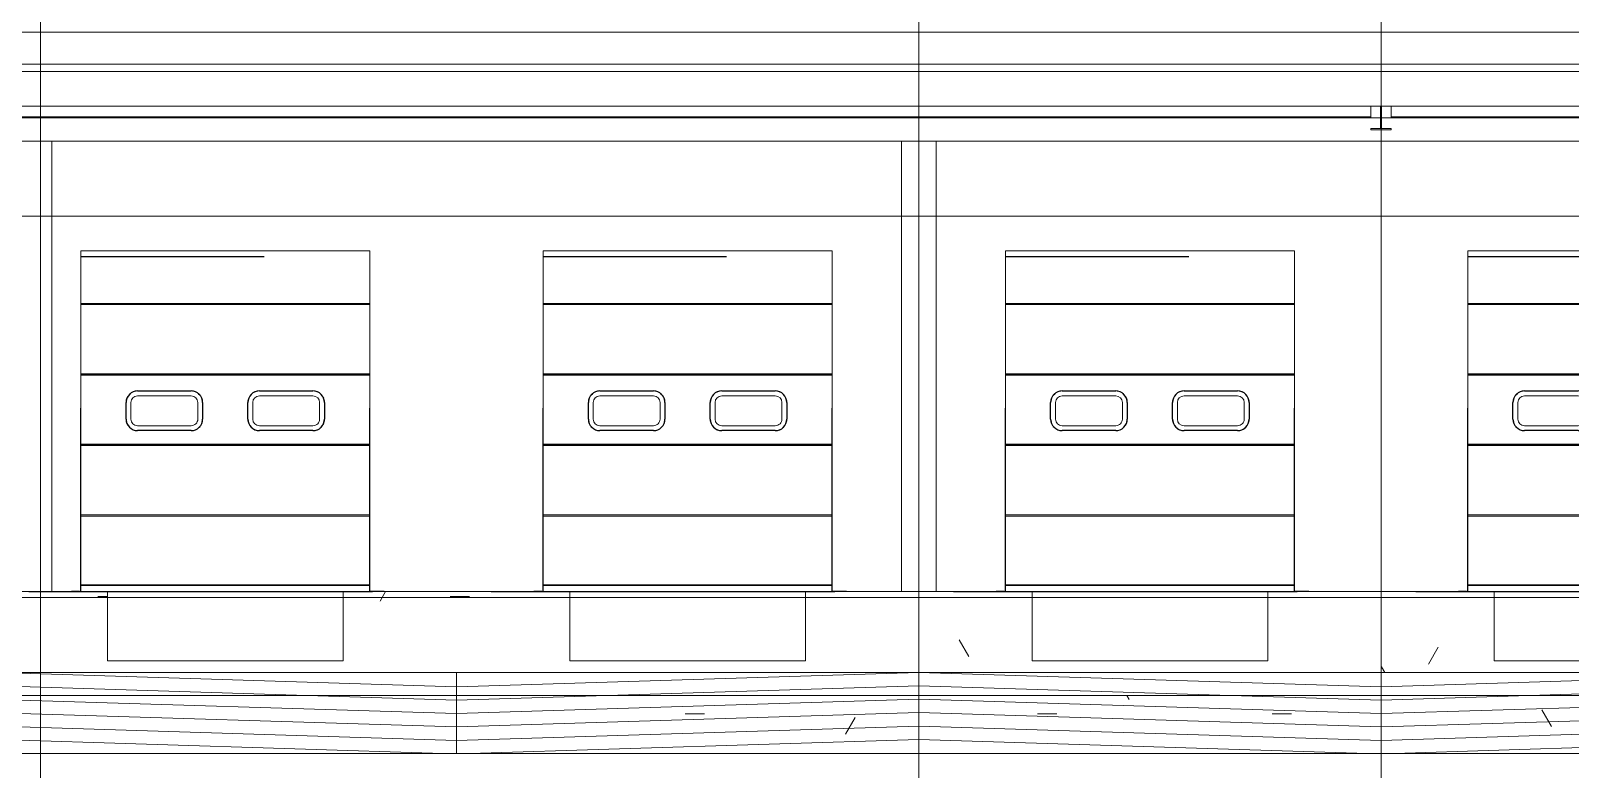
# Model space of a CAD drawing. Extents: x 692141 to 693595, y 1492301 to 1494225.
# Drawn here: x 692452.58 to 692465.89, y 1492374.68 to 1492381.07 of the extents above; entities that cross this region are included whole.
import ezdxf

# ---------------------------------------------------------------- set-up
doc = ezdxf.new("R2010")
doc.units = 0
doc.header["$MEASUREMENT"] = 0
for name, pattern in [('Centre', [7937.5, 1587.5, -1190.625, 3968.75, -1190.625]), ('Grid Line', [5556.25, 3175, -793.75, 793.75, -793.75]), ('Čárka', [3175, 1587.5, -1587.5])]:
    doc.linetypes.add(name, pattern=pattern)
for name, color, linetype, lineweight in [('A-COLS', 52, 'Continuous', 5), ('A-DETL-GENF', 92, 'Continuous', 5), ('A-FLOR', 192, 'Continuous', 5), ('A-FLOR-LEVL', 8, 'Grid Line', 5), ('A-GENM', 13, 'Continuous', 5), ('A-WALL-PATT', 111, 'Continuous', 5), ('S-BEAM', 12, 'Continuous', 5), ('S-GRID', 1, 'Continuous', 5)]:
    doc.layers.add(name, color=color, linetype=linetype, lineweight=lineweight)
doc.layers.add('A-DOOR', color=2, linetype='Continuous')
pattern_1 = [(0, (212730.054, 1200), (4064, 1016), [167.64, -2880.36, 167.64, -2880.36, -16256]), (0, (212730.054, 1200), (4064, 1016), [-6096, 167.64, -5928.36, 167.64, -2880.36, -7112]), (0, (212730.054, 1200), (4064, 1016), [-15240, 167.64, -1864.36, 167.64, -4912.36]), (120, (214254.054, 1708), (-2911.881810244989, 3011.527240979959), [167.64, -2880.36, 167.64, -2880.36, -16256]), (120, (214254.054, 1708), (-2911.881810244989, 3011.527240979959), [-6095.999999999999, 167.64, -5928.359999999999, 167.64, -2880.36, -7111.999999999999]), (120, (214254.054, 1708), (-2911.881810244989, 3011.527240979959), [-15240, 167.64, -1864.36, 167.64, -4912.359999999999]), (240, (214762.054, 3740), (-1152.118189755009, -4027.527240979959), [167.64, -2880.36, 167.64, -2880.36, -16256]), (240, (214762.054, 3740), (-1152.118189755009, -4027.527240979959), [-6096, 167.64, -5928.36, 167.64, -2880.36, -7112]), (240, (214762.054, 3740), (-1152.118189755009, -4027.527240979959), [-15240, 167.64, -1864.36, 167.64, -4912.36])]

# ---------------------------------------------------------------- blocks, each defined once
blk = doc.blocks.new('HAVI-DC_R19_AR_120_STRUCTURE_rvt-2-500_ELEVATION 4')
at = {"layer": 'S-BEAM'}
h = blk.add_hatch(dxfattribs=at)
h.set_pattern_fill('FP_109', color=256, style=0, pattern_type=2)
h.set_pattern_definition(pattern_1)
h.paths.add_polyline_path([(201895.6599729365, 0), (202499.6363114692, 0), (202499.6363114692, 500.0000000013763), (194499.6363114627, 500.0000000013763), (194499.6363114627, 0), (201503.6363114734, 0)], flags=0)
h.paths.add_polyline_path([(195381.636311464, 700.0000000014002), (202499.6363114692, 700.0000000014002), (202499.6363114692, 1400.00000000138), (201519.7546187885, 1400.00000000138), (201519.7546187885, 799.9999999999914), (199479.7546187885, 799.9999999999914), (199479.7546187885, 1400.00000000138), (197519.6363114627, 1400.00000000138), (197519.6363114627, 799.9999999999914), (195479.6363114627, 799.9999999999914), (195479.6363114627, 1400.00000000138), (194499.6363114627, 1400.00000000138), (194499.6363114627, 700.0000000014002), (194818.1024488682, 700.0000000014002)], flags=0)
h = blk.add_hatch(dxfattribs=at)
h.set_pattern_fill('FP_109', color=256, style=0, pattern_type=2)
h.set_pattern_definition(pattern_1)
h.paths.add_polyline_path([(203103.6363114639, 0), (210499.6363114738, 0), (210499.6363114738, 500.0000000013763), (202499.6363114673, 500.0000000013763), (202499.6363114673, 0), (202695.6363114662, 0)], flags=0)
h.paths.add_polyline_path([(207781.7427880574, 700.0000000014002), (210499.6363114738, 700.0000000014002), (210499.6363114738, 1400.00000000138), (209519.7546187931, 1400.00000000138), (209519.754618793, 799.9999999999914), (207479.7546187931, 799.9999999999914), (207479.7546187931, 1400.00000000138), (205519.6363114672, 1400.00000000138), (205519.6363114672, 799.9999999999914), (203479.6363114673, 799.9999999999914), (203479.6363114673, 1400.00000000138), (202499.6363114673, 1400.00000000138), (202499.6363114673, 700.0000000014002), (207377.5494744081, 700.0000000014002)], flags=0)
at = {"layer": 'S-BEAM', "color": 7}
for p, q in [((194499.6363114627, 1400.000000001379), (195479.6363114627, 1400.000000001379)), ((195479.6363114627, 800.0000000000101), (195479.6363114627, 1400.000000001379)), ((197519.6363114627, 1400.000000001379), (199479.7546187885, 1400.000000001379)), ((197519.6363114627, 1400.000000001379), (197519.6363114627, 800.0000000000101)), ((199479.7546187885, 800.0000000000011), (199479.7546187885, 1400.000000001379)), ((201519.7546187885, 1400.000000001379), (202499.6363114692, 1400.000000001379)), ((201519.7546187885, 1400.000000001379), (201519.7546187885, 800.0000000000011)), ((202499.6363114672, 1400.000000001379), (203479.6363114673, 1400.000000001379)), ((203479.6363114673, 800.0000000000101), (203479.6363114673, 1400.000000001379)), ((205519.6363114672, 1400.000000001379), (207479.754618793, 1400.000000001379)), ((205519.6363114672, 1400.000000001379), (205519.6363114672, 800.0000000000101)), ((207479.754618793, 800.0000000000011), (207479.754618793, 1400.000000001379)), ((197519.6363114627, 800.0000000000101), (195479.6363114627, 800.0000000000101)), ((201519.7546187885, 800.0000000000011), (199479.7546187885, 800.0000000000011)), ((205519.6363114672, 800.0000000000101), (203479.6363114673, 800.0000000000101)), ((209519.754618793, 800.0000000000011), (207479.754618793, 800.0000000000011))]:
    blk.add_line(p, q, dxfattribs=at)
blk = doc.blocks.new('M_Rectangular Column - 300 x 300mm-V141-500_ELEVATION 4')
at = {"layer": 'A-COLS'}
for p, q in [((258349.6363114674, 5300.00006735213), (258349.6363114674, 1400.000000001371)), ((258649.6363114674, 1400.000000001371), (258649.6363114674, 5300.00006735213)), ((258649.6363114674, 1400.000000001371), (258349.6363114674, 1400.000000001371))]:
    blk.add_line(p, q, dxfattribs=at)
blk = doc.blocks.new('M_Rectangular Column - 300 x 300mm-1166748-500_ELEVATION 4')
at = {"layer": 'A-COLS'}
for p, q in [((194699.6363114674, 5300.000067352132), (194699.6363114674, 1400.000000001371)), ((194999.6363114674, 1400.000000001371), (194999.6363114674, 5300.000067352132)), ((194999.6363114674, 1400.000000001371), (194699.6363114674, 1400.000000001371))]:
    blk.add_line(p, q, dxfattribs=at)
blk = doc.blocks.new('Column Center Mark - Column Center Mark-439589-500_ELEVATION 4')
at = {"layer": 'A-DETL-GENF', "lineweight": 9}
for p, q in [((43649.75461878071, 74.99999999996534), (43649.75461878071, -75.00000000003465)), ((43574.75461878071, -3.465174813754857e-11), (43724.75461878071, -3.465174813754857e-11))]:
    blk.add_line(p, q, dxfattribs=at)
blk = doc.blocks.new('Doors_Industrial_Loading-Systems_Sectional-Overhead-Door_High-Lift_40mm - 2500 x 3000 mm 2-264868-500_ELEVATION 4')
at = {"layer": 'A-DOOR', "color": 1, "linetype": 'Čárka'}
for p, q in [((175349.6363114674, 4299.99999999699), (177849.6363114674, 4299.99999999699)), ((175349.6363114674, 1399.999999996979), (175349.6363114674, 4299.99999999699)), ((177849.6363114674, 1399.999999996979), (177849.6363114674, 4299.99999999699)), ((174899.6363114674, 1399.999999996979), (175349.6363114674, 1399.999999996979)), ((177974.6363114674, 1399.999999996979), (177849.6363114674, 1399.999999996979))]:
    blk.add_line(p, q, dxfattribs=at)
at = {"layer": 'A-DOOR', "color": 7}
for p, q in [((177849.6363114674, 3273.999999996978), (175349.6363114675, 3273.999999996978)), ((175840.9696448006, 3136.49999999713), (176303.9696448006, 3136.49999999713)), ((175840.9696448006, 3136.49999999713), (176303.9696448006, 3136.49999999713)), ((176895.302978134, 3136.499999997063), (177358.302978134, 3136.499999997063)), ((176895.302978134, 3136.499999997063), (177358.302978134, 3136.499999997063)), ((175740.9696448006, 2893.499999997032), (175740.9696448006, 3036.49999999713)), ((175740.9696448006, 2893.499999997032), (175740.9696448006, 3036.49999999713)), ((176403.9696448006, 3036.49999999713), (176403.9696448006, 2893.499999997034)), ((176403.9696448006, 3036.49999999713), (176403.9696448006, 2893.499999997034)), ((176795.3029781339, 2893.499999996908), (176795.3029781339, 3036.499999997063)), ((176795.3029781339, 2893.499999996908), (176795.3029781339, 3036.499999997063)), ((177458.3029781339, 3036.499999997064), (177458.3029781339, 2893.499999996909)), ((177458.3029781339, 3036.499999997064), (177458.3029781339, 2893.499999996909)), ((175349.6363114675, 2675.02522143521), (177849.6363114674, 2675.02522143521)), ((175349.6363114675, 2675.02522143521), (177849.6363114674, 2675.02522143521)), ((176303.9696448006, 2793.499999997033), (175840.9696448006, 2793.499999997033)), ((176303.9696448006, 2793.499999997034), (175840.9696448006, 2793.499999997034)), ((177358.302978134, 2793.499999996908), (176895.302978134, 2793.499999996908)), ((177358.302978134, 2793.499999996909), (176895.302978134, 2793.499999996909)), ((175338.6363114674, 1399.999999996978), (175268.6363114674, 1399.999999996978)), ((175296.6363114674, 1399.999999996953), (175270.6363114674, 1399.999999996953)), ((175324.6363114674, 1399.99999999697), (177874.6363114674, 1399.99999999697)), ((177849.6363114674, 1455.025221435202), (175349.6363114674, 1455.025221435202)), ((175349.6363114674, 1455.025221435202), (177849.6363114674, 1455.025221435202)), ((177930.6363114674, 1399.999999996978), (177860.6363114674, 1399.999999996978)), ((177932.6363114674, 1399.999999996953), (177906.6363114674, 1399.999999996953))]:
    blk.add_line(p, q, dxfattribs=at)
for centre, radius, start, end in [((175840.9696448006, 3036.49999999713), 100.0000000000291, 90, 180), ((175840.9696448006, 3036.49999999713), 100.0000000000332, 149.9999999999959, 158.0128132547341), ((175840.9696448006, 3036.49999999713), 100.0000000000158, 129.5802092618806, 140.4197907380237), ((175840.9696448006, 3036.49999999713), 99.99999999997708, 111.9871867448824, 120.00000000002), ((175840.9696448006, 3036.49999999713), 99.99999999995468, 90, 105.0000000000094), ((176303.9696448006, 3036.49999999713), 100, 75.0000000000132, 90), ((176303.9696448006, 3036.49999999713), 100.0000000000002, 359.9999999999995, 90.00000000000014), ((176303.9696448006, 3036.49999999713), 100.0000000000146, 60.00000000000352, 68.01281325517674), ((176303.9696448006, 3036.49999999713), 99.9999999999943, 39.58020926182564, 50.41979073815119), ((176303.9696448006, 3036.49999999713), 100.0000000000129, 21.98718674537078, 29.99999999999895), ((176895.302978134, 3036.499999997063), 100.0000000000291, 90, 180), ((176895.302978134, 3036.499999997063), 99.99999999999062, 149.9999999999982, 158.0128132546377), ((176895.302978134, 3036.499999997063), 99.99999999998174, 129.5802092620854, 140.4197907379426), ((176895.302978134, 3036.499999997063), 100.0000000000129, 111.9871867455781, 119.9999999999967), ((176895.302978134, 3036.499999997063), 100.0000000000109, 90, 105.0000000000013), ((177358.302978134, 3036.499999997063), 100, 74.9999999999931, 90.00000000000014), ((177358.302978134, 3036.499999997063), 100, 2.544443745170813e-13, 90.00000000000026), ((177358.302978134, 3036.499999997063), 100.0000000000129, 60.00000000000342, 68.01281325451204), ((177358.302978134, 3036.499999997063), 99.99999999997486, 39.58020926199752, 50.4197907380318), ((177358.302978134, 3036.499999997063), 99.99999999998772, 21.98718674575145, 30.0000000000012), ((175840.9696448006, 3036.49999999713), 99.99999999999999, 165.0000000000017, 179.9999999999997), ((176303.9696448006, 3036.49999999713), 100.0000000000034, 0, 14.99999999999891), ((176895.302978134, 3036.499999997063), 99.99999999999999, 164.9999999999972, 179.9999999999997), ((177358.302978134, 3036.499999997063), 99.99999999998279, 2.605510395055221e-13, 15.00000000000075), ((175840.9696448006, 2893.499999997033), 100.0000000000466, 180.0000000000004, 195.0000000000012), ((175840.9696448006, 2893.499999997033), 100.0000000000291, 180.0000000000001, 270.0000000000001), ((175840.9696448006, 2893.499999997033), 100.0000000000275, 201.9871867464127, 210.0000000000026), ((175840.9696448006, 2893.499999997033), 100.0000000000386, 219.58020926243, 230.4197907375418), ((175840.9696448006, 2893.499999997033), 100.0000000000118, 239.9999999999881, 248.012813253757), ((176303.9696448006, 2893.499999997033), 100.0000000000005, 269.9999999999999, 2.544443745170813e-13), ((176303.9696448006, 2893.499999997033), 100.0000000000023, 291.9871867462618, 300.0000000000137), ((176303.9696448006, 2893.499999997033), 100.0000000000123, 309.5802092624525, 320.4197907375091), ((176303.9696448006, 2893.499999997033), 99.99999999999936, 330.0000000000045, 338.0128132540339), ((176303.9696448006, 2893.499999997033), 100, 345.0000000000013, 0), ((176895.302978134, 2893.499999996908), 100.0000000000109, 180.0000000000001, 194.9999999999999), ((176895.302978134, 2893.499999996908), 100.0000000000291, 180.0000000000001, 270.0000000000001), ((176895.302978134, 2893.499999996908), 99.99999999998772, 201.9871867455966, 210.0000000000008), ((176895.302978134, 2893.499999996908), 100.0000000000188, 219.5802092619812, 230.4197907379249), ((176895.302978134, 2893.499999996908), 100.0000000000129, 240.0000000000031, 248.01281325451), ((177358.302978134, 2893.499999996908), 100, 270, 3.943887805014761e-13), ((177358.302978134, 2893.499999996908), 100.0000000000129, 291.987186745415, 299.9999999999965), ((177358.302978134, 2893.499999996908), 100.0000000000051, 309.5802092621118, 320.4197907380911), ((177358.302978134, 2893.499999996908), 99.99999999999784, 329.9999999999965, 338.0128132543207), ((177358.302978134, 2893.499999996908), 99.9999999999709, 345.0000000000013, 0), ((175840.9696448006, 2893.499999997033), 100.0000000000291, 255.0000000000012, 269.9999999999999), ((176303.9696448006, 2893.499999997033), 99.99999999997526, 269.9999999999996, 284.99999999999), ((176895.302978134, 2893.499999996908), 100.0000000000291, 255.0000000000011, 269.9999999999999), ((177358.302978134, 2893.499999996908), 100.0000000000109, 269.9999999999996, 285.000000000001)]:
    blk.add_arc(centre, radius, start, end, dxfattribs=at)
at = {"layer": 'A-GENM', "color": 7}
for p, q in [((175349.6363114674, 3895.02522143521), (177849.6363114674, 3895.02522143521)), ((175349.6363114674, 3895.02522143521), (177849.6363114674, 3895.02522143521)), ((177849.6363114674, 3883.99999999698), (175349.6363114674, 3883.99999999698)), ((175349.6363114674, 3285.02522143521), (177849.6363114674, 3285.02522143521)), ((175349.6363114674, 3285.02522143521), (177849.6363114674, 3285.02522143521)), ((175840.9696448006, 3136.499999996981), (176303.9696448006, 3136.499999996981)), ((176303.9696448006, 3094.499999996981), (175840.9696448006, 3094.499999996981)), ((176303.9696448006, 3094.499999996981), (175840.9696448006, 3094.499999996981)), ((176895.302978134, 3136.499999996981), (177358.302978134, 3136.499999996981)), ((177358.302978134, 3094.499999996981), (176895.302978134, 3094.499999996981)), ((177358.302978134, 3094.499999996981), (176895.302978134, 3094.499999996981)), ((175740.9696448006, 2893.499999996981), (175740.9696448006, 3036.499999996981)), ((175782.9696448006, 3036.499999996981), (175782.9696448006, 2893.499999996981)), ((175782.9696448006, 3036.499999996981), (175782.9696448006, 2893.499999996981)), ((176361.9696448006, 2893.499999996981), (176361.9696448006, 3036.499999996981)), ((176361.9696448006, 2893.499999996981), (176361.9696448006, 3036.499999996982)), ((176403.9696448006, 3036.499999996982), (176403.9696448006, 2893.499999996981)), ((176795.3029781339, 2893.499999996981), (176795.3029781339, 3036.499999996981)), ((176837.302978134, 3036.499999996981), (176837.302978134, 2893.499999996981)), ((176837.302978134, 3036.499999996981), (176837.302978134, 2893.499999996981)), ((177416.302978134, 2893.499999996981), (177416.302978134, 3036.499999996981)), ((177416.302978134, 2893.499999996981), (177416.302978134, 3036.499999996982)), ((177458.3029781339, 3036.499999996982), (177458.3029781339, 2893.499999996981)), ((175840.9696448006, 2835.499999996982), (176303.9696448006, 2835.499999996982)), ((175840.9696448006, 2835.499999996982), (176303.9696448006, 2835.499999996982)), ((176895.302978134, 2835.499999996982), (177358.302978134, 2835.499999996982)), ((176895.302978134, 2835.499999996982), (177358.302978134, 2835.499999996982)), ((177849.6363114674, 2663.99999999698), (175349.6363114674, 2663.99999999698)), ((176303.9696448006, 2793.499999996981), (175840.9696448006, 2793.499999996981)), ((177358.302978134, 2793.499999996981), (176895.302978134, 2793.499999996981)), ((175349.6363114674, 2065.025221435211), (177849.6363114674, 2065.025221435211)), ((175349.6363114674, 2065.025221435211), (177849.6363114674, 2065.025221435211)), ((177849.6363114674, 2053.999999996979), (175349.6363114674, 2053.999999996979)), ((175349.6363114674, 1455.025221435211), (177849.6363114674, 1455.025221435211)), ((175349.6363114674, 1455.025221435211), (177849.6363114674, 1455.025221435211))]:
    blk.add_line(p, q, dxfattribs=at)
for centre, radius, start, end in [((175840.9696448006, 3036.499999996981), 100.0000000000291, 90.00000000000026, 180.0000000000002), ((175840.9696448006, 3036.499999996981), 58.0000000000291, 90, 180), ((175840.9696448006, 3036.499999996981), 58.0000000000291, 90, 180), ((176303.9696448006, 3036.499999996981), 100.0000000000005, 5.152498583970897e-13, 90.00000000000026), ((176303.9696448006, 3036.499999996981), 58.0000000000291, 0, 90), ((176303.9696448006, 3036.499999996981), 58.0000000000291, 8.984518603637631e-13, 90), ((176895.302978134, 3036.499999996981), 100.0000000000291, 90.00000000000026, 180.0000000000002), ((176895.302978134, 3036.499999996981), 58, 90, 180), ((176895.302978134, 3036.499999996981), 58, 90, 180), ((177358.302978134, 3036.499999996981), 100, 5.216109677600168e-13, 90.00000000000026), ((177358.302978134, 3036.499999996981), 58, 0, 90), ((177358.302978134, 3036.499999996981), 58, 8.984518603637631e-13, 90), ((175840.9696448006, 2893.499999996981), 100.0000000000291, 180.0000000000002, 269.9999999999999), ((175840.9696448006, 2893.499999996981), 58.0000000000291, 180.0000000000002, 269.9999999999998), ((175840.9696448006, 2893.499999996981), 58.0000000000291, 180, 269.9999999999996), ((176303.9696448006, 2893.499999996981), 58.0000000000291, 269.9999999999996, 0), ((176303.9696448006, 2893.499999996981), 58.0000000000291, 269.9999999999996, 0), ((176303.9696448006, 2893.499999996981), 100, 269.9999999999996, 0), ((176895.302978134, 2893.499999996981), 100.0000000000291, 180.0000000000002, 269.9999999999999), ((176895.302978134, 2893.499999996981), 58.00000000000009, 180.0000000000002, 269.9999999999999), ((176895.302978134, 2893.499999996981), 58, 180, 269.9999999999996), ((177358.302978134, 2893.499999996981), 58, 269.9999999999996, 0), ((177358.302978134, 2893.499999996981), 58, 269.9999999999996, 0), ((177358.302978134, 2893.499999996981), 99.9999999999709, 269.9999999999996, 0)]:
    blk.add_arc(centre, radius, start, end, dxfattribs=at)
blk = doc.blocks.new('Doors_Industrial_Loading-Systems_Sectional-Overhead-Door_High-Lift_40mm - 2500 x 3000 mm 2-V93-500_ELEVATION 4')
at = {"layer": 'A-DOOR', "color": 1, "linetype": 'Čárka'}
for p, q in [((203249.6363114671, 4299.99999999699), (205749.6363114671, 4299.99999999699)), ((203249.6363114671, 1399.999999996979), (203249.6363114671, 4299.99999999699)), ((205749.6363114671, 1399.999999996979), (205749.6363114671, 4299.99999999699)), ((202799.6363114671, 1399.999999996979), (203249.6363114671, 1399.999999996979)), ((205874.6363114671, 1399.999999996979), (205749.6363114671, 1399.999999996979))]:
    blk.add_line(p, q, dxfattribs=at)
at = {"layer": 'A-DOOR', "color": 7}
for p, q in [((205749.6363114671, 3273.999999996978), (203249.6363114671, 3273.999999996978)), ((203740.9696448003, 3136.49999999713), (204203.9696448003, 3136.49999999713)), ((203740.9696448003, 3136.49999999713), (204203.9696448003, 3136.49999999713)), ((204795.3029781336, 3136.499999997063), (205258.3029781337, 3136.499999997063)), ((204795.3029781336, 3136.499999997063), (205258.3029781337, 3136.499999997063)), ((203640.9696448003, 2893.499999997032), (203640.9696448003, 3036.49999999713)), ((203640.9696448003, 2893.499999997032), (203640.9696448003, 3036.49999999713)), ((204303.9696448003, 3036.49999999713), (204303.9696448003, 2893.499999997034)), ((204303.9696448003, 3036.49999999713), (204303.9696448003, 2893.499999997034)), ((204695.3029781336, 2893.499999996908), (204695.3029781336, 3036.499999997063)), ((204695.3029781336, 2893.499999996908), (204695.3029781336, 3036.499999997063)), ((205358.3029781336, 3036.499999997064), (205358.3029781336, 2893.499999996909)), ((205358.3029781336, 3036.499999997064), (205358.3029781336, 2893.499999996909)), ((203249.6363114671, 2675.02522143521), (205749.6363114671, 2675.02522143521)), ((203249.6363114671, 2675.02522143521), (205749.6363114671, 2675.02522143521)), ((204203.9696448003, 2793.499999997033), (203740.9696448003, 2793.499999997033)), ((204203.9696448003, 2793.499999997034), (203740.9696448003, 2793.499999997034)), ((205258.3029781337, 2793.499999996908), (204795.3029781336, 2793.499999996908)), ((205258.3029781337, 2793.499999996909), (204795.3029781336, 2793.499999996909)), ((203238.6363114671, 1399.999999996978), (203168.6363114671, 1399.999999996978)), ((203191.0671325615, 1399.999999996953), (203170.6363114671, 1399.999999996953)), ((203224.6363114671, 1399.99999999697), (205774.6363114671, 1399.99999999697)), ((205749.6363114671, 1455.025221435202), (203249.6363114671, 1455.025221435202)), ((203249.6363114671, 1455.025221435202), (205749.6363114671, 1455.025221435202)), ((205830.6363114671, 1399.999999996978), (205760.6363114671, 1399.999999996978)), ((205832.6363114671, 1399.999999996953), (205807.6185962156, 1399.999999996953))]:
    blk.add_line(p, q, dxfattribs=at)
for centre, radius, start, end in [((203740.9696448003, 3036.49999999713), 100.0000000000291, 90, 180), ((203740.9696448003, 3036.49999999713), 100.0000000000041, 150.0000000000031, 158.0128132541543), ((203740.9696448003, 3036.49999999713), 99.9999999999943, 129.5802092617726, 140.4197907381451), ((203740.9696448003, 3036.49999999713), 100.0000000000023, 111.9871867448774, 120.0000000000137), ((203740.9696448003, 3036.49999999713), 99.99999999998279, 90, 105.0000000000053), ((204203.9696448003, 3036.49999999713), 100.0000000000291, 75.00000000000126, 90), ((204203.9696448003, 3036.49999999713), 100.0000000000291, 359.9999999999992, 89.99999999999987), ((204203.9696448003, 3036.49999999713), 100.0000000000047, 60.00000000000129, 68.01281325501714), ((204203.9696448003, 3036.49999999713), 99.9999999999943, 39.58020926182564, 50.41979073815119), ((204203.9696448003, 3036.49999999713), 100.0000000000129, 21.98718674537078, 29.99999999999895), ((204795.3029781336, 3036.499999997063), 100, 90, 180), ((204795.3029781336, 3036.499999997063), 99.99999999997706, 150.0000000000015, 158.0128132541641), ((204795.3029781336, 3036.499999997063), 99.99999999998174, 129.5802092619585, 140.4197907379426), ((204795.3029781336, 3036.499999997063), 100.0000000000129, 111.9871867452557, 119.9999999999967), ((204795.3029781336, 3036.499999997063), 100.0000000000109, 90, 105.0000000000013), ((205258.3029781337, 3036.499999997063), 100, 75.00000000000922, 90.00000000000014), ((205258.3029781337, 3036.499999997063), 100, 2.544443745170813e-13, 90.00000000000026), ((205258.3029781337, 3036.499999997063), 99.99999999998592, 60.00000000001117, 68.01281325450668), ((205258.3029781337, 3036.499999997063), 99.99999999995632, 39.58020926196361, 50.41979073803944), ((205258.3029781337, 3036.499999997063), 99.99999999994797, 21.98718674574979, 29.99999999999967), ((203740.9696448003, 3036.49999999713), 99.99999999999999, 164.9999999999974, 179.9999999999997), ((204203.9696448003, 3036.49999999713), 100.0000000000109, 0, 14.99999999999999), ((204795.3029781336, 3036.499999997063), 99.99999999999955, 165.0000000000013, 179.9999999999997), ((205258.3029781337, 3036.499999997063), 99.99999999994715, 2.605510395054293e-13, 14.99999999999996), ((203740.9696448003, 2893.499999997033), 100.0000000000184, 180.0000000000004, 195.0000000000015), ((203740.9696448003, 2893.499999997033), 100.0000000000291, 180.0000000000001, 270.0000000000001), ((203740.9696448003, 2893.499999997033), 100.0000000000275, 201.9871867461324, 210.0000000000026), ((203740.9696448003, 2893.499999997033), 100.0000000000123, 219.5802092625196, 230.419790737509), ((203740.9696448003, 2893.499999997033), 100.0000000000118, 239.9999999999881, 248.012813253757), ((204203.9696448003, 2893.499999997033), 100.0000000000291, 269.9999999999999, 2.482820498217458e-13), ((204203.9696448003, 2893.499999997033), 100.0000000000023, 291.9871867462618, 300.0000000000137), ((204203.9696448003, 2893.499999997033), 99.9999999999985, 309.5802092623422, 320.4197907376679), ((204203.9696448003, 2893.499999997033), 100.0000000000036, 330.0000000000035, 338.0128132542455), ((204203.9696448003, 2893.499999997033), 100.0000000000291, 344.999999999997, 0), ((204795.3029781336, 2893.499999996908), 100.0000000000109, 180.0000000000001, 194.9999999999999), ((204795.3029781336, 2893.499999996908), 100.0000000000009, 180.0000000000002, 270.0000000000002), ((204795.3029781336, 2893.499999996908), 99.99999999998772, 201.9871867455966, 210.0000000000008), ((204795.3029781336, 2893.499999996908), 99.99999999998951, 219.5802092619729, 230.4197907379929), ((204795.3029781336, 2893.499999996908), 100.0000000000067, 240.0000000000015, 248.0128132546546), ((205258.3029781337, 2893.499999996908), 100, 270, 3.943887805014761e-13), ((205258.3029781337, 2893.499999996908), 99.99999999999838, 291.9871867454024, 299.9999999999857), ((205258.3029781337, 2893.499999996908), 100.0000000000012, 309.5802092621511, 320.4197907380816), ((205258.3029781337, 2893.499999996908), 100.0000000000025, 329.999999999987, 338.0128132544518), ((205258.3029781337, 2893.499999996908), 99.9999999999709, 344.999999999997, 0), ((203740.9696448003, 2893.499999997033), 100.0000000000291, 255.0000000000012, 269.9999999999999), ((204203.9696448003, 2893.499999997033), 99.99999999998279, 269.9999999999996, 285.0000000000051), ((204795.3029781336, 2893.499999996908), 100.0000000000005, 254.999999999997, 269.9999999999999), ((205258.3029781337, 2893.499999996908), 100.0000000000315, 269.9999999999996, 284.9999999999819)]:
    blk.add_arc(centre, radius, start, end, dxfattribs=at)
at = {"layer": 'A-GENM', "color": 7}
for p, q in [((203249.6363114671, 3895.02522143521), (205749.6363114671, 3895.02522143521)), ((203249.6363114671, 3895.02522143521), (205749.6363114671, 3895.02522143521)), ((205749.6363114671, 3883.99999999698), (203249.6363114671, 3883.99999999698)), ((203249.6363114671, 3285.02522143521), (205749.6363114671, 3285.02522143521)), ((203249.6363114671, 3285.02522143521), (205749.6363114671, 3285.02522143521)), ((203740.9696448003, 3136.499999996981), (204203.9696448003, 3136.499999996981)), ((204203.9696448003, 3094.499999996981), (203740.9696448003, 3094.499999996981)), ((204203.9696448003, 3094.499999996981), (203740.9696448003, 3094.499999996981)), ((204795.3029781336, 3136.499999996981), (205258.3029781337, 3136.499999996981)), ((205258.3029781337, 3094.499999996981), (204795.3029781336, 3094.499999996981)), ((205258.3029781337, 3094.499999996981), (204795.3029781336, 3094.499999996981)), ((203640.9696448003, 2893.499999996981), (203640.9696448003, 3036.499999996981)), ((203682.9696448003, 3036.499999996981), (203682.9696448003, 2893.499999996981)), ((203682.9696448003, 3036.499999996981), (203682.9696448003, 2893.499999996981)), ((204261.9696448003, 2893.499999996981), (204261.9696448003, 3036.499999996981)), ((204261.9696448003, 2893.499999996981), (204261.9696448003, 3036.499999996982)), ((204303.9696448003, 3036.499999996982), (204303.9696448003, 2893.499999996981)), ((204695.3029781336, 2893.499999996981), (204695.3029781336, 3036.499999996981)), ((204737.3029781336, 3036.499999996981), (204737.3029781336, 2893.499999996981)), ((204737.3029781336, 3036.499999996981), (204737.3029781336, 2893.499999996981)), ((205316.3029781336, 2893.499999996981), (205316.3029781336, 3036.499999996981)), ((205316.3029781336, 2893.499999996981), (205316.3029781336, 3036.499999996982)), ((205358.3029781336, 3036.499999996982), (205358.3029781336, 2893.499999996981)), ((203740.9696448003, 2835.499999996982), (204203.9696448003, 2835.499999996982)), ((203740.9696448003, 2835.499999996982), (204203.9696448003, 2835.499999996982)), ((204795.3029781336, 2835.499999996982), (205258.3029781337, 2835.499999996982)), ((204795.3029781336, 2835.499999996982), (205258.3029781337, 2835.499999996982)), ((205749.6363114671, 2663.99999999698), (203249.6363114671, 2663.99999999698)), ((204203.9696448003, 2793.499999996981), (203740.9696448003, 2793.499999996981)), ((205258.3029781337, 2793.499999996981), (204795.3029781336, 2793.499999996981)), ((203249.6363114671, 2065.025221435211), (205749.6363114671, 2065.025221435211)), ((203249.6363114671, 2065.025221435211), (205749.6363114671, 2065.025221435211)), ((205749.6363114671, 2053.999999996979), (203249.6363114671, 2053.999999996979)), ((203249.6363114671, 1455.025221435211), (205749.6363114671, 1455.025221435211)), ((203249.6363114671, 1455.025221435211), (205749.6363114671, 1455.025221435211))]:
    blk.add_line(p, q, dxfattribs=at)
for centre, radius, start, end in [((203740.9696448003, 3036.499999996981), 100.0000000000291, 90.00000000000026, 180.0000000000002), ((203740.9696448003, 3036.499999996981), 58.0000000000291, 90, 180), ((203740.9696448003, 3036.499999996981), 58.0000000000291, 90, 180), ((204203.9696448003, 3036.499999996981), 100.0000000000291, 5.08789356700367e-13, 90.00000000000026), ((204203.9696448003, 3036.499999996981), 58.0000000000291, 0, 90), ((204203.9696448003, 3036.499999996981), 58.0000000000291, 8.984518603637631e-13, 90), ((204795.3029781336, 3036.499999996981), 100.0000000000005, 90.00000000000026, 180.0000000000002), ((204795.3029781336, 3036.499999996981), 58, 90, 180), ((204795.3029781336, 3036.499999996981), 58, 90, 180), ((205258.3029781337, 3036.499999996981), 100, 5.216109677600168e-13, 90.00000000000026), ((205258.3029781337, 3036.499999996981), 57.9999999999709, 0, 90), ((205258.3029781337, 3036.499999996981), 57.9999999999709, 8.984518603637631e-13, 90), ((203740.9696448003, 2893.499999996981), 100.0000000000291, 180.0000000000002, 269.9999999999999), ((203740.9696448003, 2893.499999996981), 58.0000000000291, 180.0000000000002, 269.9999999999998), ((203740.9696448003, 2893.499999996981), 58.0000000000291, 180, 269.9999999999996), ((204203.9696448003, 2893.499999996981), 58.0000000000291, 269.9999999999996, 0), ((204203.9696448003, 2893.499999996981), 58.0000000000291, 269.9999999999996, 0), ((204203.9696448003, 2893.499999996981), 100.0000000000291, 269.9999999999996, 0), ((204795.3029781336, 2893.499999996981), 100.0000000000005, 180.0000000000002, 269.9999999999999), ((204795.3029781336, 2893.499999996981), 58.00000000000009, 180.0000000000002, 269.9999999999999), ((204795.3029781336, 2893.499999996981), 58, 180, 269.9999999999996), ((205258.3029781337, 2893.499999996981), 57.9999999999709, 269.9999999999996, 0), ((205258.3029781337, 2893.499999996981), 57.9999999999709, 269.9999999999996, 0), ((205258.3029781337, 2893.499999996981), 99.9999999999709, 269.9999999999996, 0)]:
    blk.add_arc(centre, radius, start, end, dxfattribs=at)
blk = doc.blocks.new('H-Wide Flange Beams - H350x175x57_8-2030188-500_ELEVATION 4')
at = {"layer": 'S-BEAM', "color": 90, "lineweight": 9}
for p, q in [((110495.6363114673, 5601.477146665254), (110495.6363114673, 5409.000000001149)), ((110503.6363114673, 5409.000000001149), (110503.6363114673, 5601.477146665254)), ((110495.6363114673, 5409.000000001149), (110411.6363114673, 5409.000000001149)), ((110411.6363114673, 5409.000000001149), (110411.6363114673, 5396.000000001148)), ((110411.6363114673, 5396.000000001148), (110587.6363114673, 5396.000000001148)), ((110587.6363114673, 5409.000000001149), (110503.6363114673, 5409.000000001149)), ((110587.6363114673, 5396.000000001148), (110587.6363114673, 5409.000000001149))]:
    blk.add_line(p, q, dxfattribs=at)
blk = doc.blocks.new('H-Wide Flange Beams - H250x125x29_6-2030162-500_ELEVATION 4')
at = {"layer": 'S-BEAM', "color": 90, "lineweight": 9}
for p, q in [((98587.63631146718, 5509.000000001149), (98587.63631146718, 5601.477146665222)), ((110411.6363114672, 5601.477146665222), (110411.6363114672, 5509.000000001149)), ((98587.63631146718, 5500.000000001148), (98587.63631146718, 5509.000000001149)), ((98587.63631146718, 5509.000000001149), (110411.6363114672, 5509.000000001149)), ((98587.63631146718, 5509.000000001149), (110411.6363114672, 5509.000000001149)), ((98587.63631146718, 5500.000000001148), (110411.6363114672, 5500.000000001148)), ((110411.6363114672, 5509.000000001149), (110411.6363114672, 5500.000000001148))]:
    blk.add_line(p, q, dxfattribs=at)
blk = doc.blocks.new('H-Wide Flange Beams - H250x125x29_6-V163-500_ELEVATION 4')
at = {"layer": 'S-BEAM', "color": 90, "lineweight": 9}
for p, q in [((110587.6363114672, 5509.000000001149), (110587.6363114672, 5601.477146665222)), ((122411.6363114672, 5601.477146665222), (122411.6363114672, 5509.000000001149)), ((110587.6363114672, 5500.000000001148), (110587.6363114672, 5509.000000001149)), ((110587.6363114672, 5509.000000001149), (122411.6363114672, 5509.000000001149)), ((110587.6363114672, 5509.000000001149), (122411.6363114672, 5509.000000001149)), ((110587.6363114672, 5500.000000001148), (122411.6363114672, 5500.000000001148)), ((122411.6363114672, 5509.000000001149), (122411.6363114672, 5500.000000001148))]:
    blk.add_line(p, q, dxfattribs=at)

msp = doc.modelspace()

# ---------------------------------------------------------------- linework, layer by layer
at = {"layer": 'A-FLOR', "color": 90, "lineweight": 9}
msp.add_line((692717.3624908916, 1492374.813383746), (692229.6700198601, 1492374.813383746), dxfattribs=at)
at = {"layer": 'A-FLOR-LEVL', "linetype": 'Centre'}
for p, q in [((692278.3000830481, 1492380.313383746), (692547.7862502306, 1492380.313383746)), ((692278.3000830481, 1492379.463383747), (692547.7862502306, 1492379.463383747)), ((692278.3000830481, 1492376.213383747), (692544.7862502306, 1492376.213383747)), ((692278.3000830481, 1492374.813383746), (692724.9906739572, 1492374.813383746))]:
    msp.add_line(p, q, dxfattribs=at)
at = {"layer": 'A-WALL-PATT', "color": 8}
for p, q in [((692524.7580948428, 1492381.055860893), (692432.3580527349, 1492381.055860893)), ((692524.7580948428, 1492380.779860893), (692432.3580527349, 1492380.779860893)), ((692524.7580948428, 1492380.714860893), (692432.3580527349, 1492380.714860893)), ((692524.7080948428, 1492380.779860893), (692432.4080527348, 1492380.779860893)), ((692524.7080948428, 1492380.714860893), (692432.4080527348, 1492380.714860893)), ((692524.7580948428, 1492380.414860893), (692432.3580527349, 1492380.414860893)), ((692464.2540527348, 1492380.414729754), (692464.1700527348, 1492380.414729754)), ((692464.3460527349, 1492380.414729754), (692464.2620527348, 1492380.414729754)), ((692432.6580527348, 1492380.113383746), (692524.2580948428, 1492380.113383746)), ((692453.0080527348, 1492376.213383746), (692453.0080527348, 1492379.163383747)), ((692453.0080527348, 1492379.163383747), (692455.5080527348, 1492379.163383747)), ((692455.5080527348, 1492379.163383747), (692455.5080527348, 1492376.213383746)), ((692457.0080527348, 1492376.213383746), (692457.0080527348, 1492379.163383747)), ((692457.0080527348, 1492379.163383747), (692459.5080527348, 1492379.163383747)), ((692459.5080527348, 1492379.163383747), (692459.5080527348, 1492376.213383746)), ((692461.0080527348, 1492376.213383746), (692461.0080527348, 1492379.163383747)), ((692461.0080527348, 1492379.163383747), (692463.5080527348, 1492379.163383747)), ((692463.5080527348, 1492379.163383747), (692463.5080527348, 1492376.213383746)), ((692465.0080527348, 1492376.213383746), (692465.0080527348, 1492379.163383747)), ((692465.0080527348, 1492379.163383747), (692467.5080527348, 1492379.163383747)), ((692472.0580527347, 1492376.163383747), (692432.3580527348, 1492376.163383747)), ((692451.5080527348, 1492376.213383746), (692453.0080527348, 1492376.213383746)), ((692453.2380527348, 1492376.163383747), (692455.2780527348, 1492376.163383747)), ((692455.5080527348, 1492376.213383746), (692457.0080527348, 1492376.213383746)), ((692457.2381710421, 1492376.163383747), (692459.2781710421, 1492376.163383747)), ((692459.5080527348, 1492376.213383746), (692461.0080527348, 1492376.213383746)), ((692461.2380527348, 1492376.163383747), (692463.2780527348, 1492376.163383747)), ((692463.5080527348, 1492376.213383746), (692465.0080527348, 1492376.213383746)), ((692465.2381710421, 1492376.163383747), (692467.2781710421, 1492376.163383747)), ((692432.3580527348, 1492375.513383746), (692472.0580527347, 1492375.513383746)), ((692452.2580527348, 1492375.513383746), (692456.2580527348, 1492375.38918337)), ((692456.2580527348, 1492375.513383746), (692456.2580527348, 1492374.813383746)), ((692460.2580527348, 1492375.513383746), (692456.2580527348, 1492375.38918337)), ((692460.2580527348, 1492375.513383746), (692460.2580527348, 1492374.813383746)), ((692460.2580527348, 1492375.513383746), (692464.2580527348, 1492375.38918337)), ((692464.2580527348, 1492375.513383746), (692464.2580527348, 1492374.813383746)), ((692468.2580527348, 1492375.513383746), (692464.2580527348, 1492375.38918337)), ((692452.2580527348, 1492375.397503217), (692456.2580527348, 1492375.273302841)), ((692460.2580527348, 1492375.397503217), (692456.2580527348, 1492375.273302841)), ((692460.2580527348, 1492375.397503217), (692464.2580527348, 1492375.273302841)), ((692468.2580527348, 1492375.397503217), (692464.2580527348, 1492375.273302841)), ((692472.0580527347, 1492375.313383746), (692432.3580527348, 1492375.313383746)), ((692452.2580527348, 1492375.281622689), (692456.2580527348, 1492375.157422312)), ((692460.2580527348, 1492375.281622689), (692456.2580527348, 1492375.157422312)), ((692460.2580527348, 1492375.281622689), (692464.2580527348, 1492375.157422312)), ((692468.2580527348, 1492375.281622689), (692464.2580527348, 1492375.157422312)), ((692452.2580527348, 1492375.165742159), (692456.2580527348, 1492375.041541783)), ((692460.2580527348, 1492375.165742159), (692456.2580527348, 1492375.041541783)), ((692460.2580527348, 1492375.165742159), (692464.2580527348, 1492375.041541783)), ((692468.2580527348, 1492375.165742159), (692464.2580527348, 1492375.041541783)), ((692452.2580527348, 1492375.04986163), (692456.2580527348, 1492374.925661254)), ((692452.2580527348, 1492374.933981101), (692456.1420137407, 1492374.813383746)), ((692460.2580527348, 1492375.04986163), (692456.2580527348, 1492374.925661254)), ((692460.2580527348, 1492374.933981101), (692456.3740917288, 1492374.813383746)), ((692460.2580527348, 1492375.04986163), (692464.2580527348, 1492374.925661254)), ((692460.2580527348, 1492374.933981101), (692464.1420137407, 1492374.813383746)), ((692468.2580527348, 1492375.04986163), (692464.2580527348, 1492374.925661254)), ((692468.2580527348, 1492374.933981101), (692464.3740917288, 1492374.813383746)), ((692432.3580527348, 1492374.813383746), (692472.0580527347, 1492374.813383746))]:
    msp.add_line(p, q, dxfattribs=at)
at = {"layer": 'S-GRID', "linetype": 'Grid Line'}
for p, q in [((692452.6580527348, 1492366.092463748), (692452.6580527348, 1492428.913383747)), ((692460.2580527348, 1492366.092463748), (692460.2580527348, 1492428.913383747)), ((692464.2580527348, 1492366.092463748), (692464.2580527348, 1492428.913383747))]:
    msp.add_line(p, q, dxfattribs=at)

# ---------------------------------------------------------------- block references
at = {"layer": 'A-WALL-PATT', "color": 8, "xscale": 0.001, "yscale": 0.001, "zscale": 0.001}
for name, p in [('HAVI-DC_R19_AR_120_STRUCTURE_rvt-2-500_ELEVATION 4', (692257.7584164233, 1492374.813383746)), ('H-Wide Flange Beams - H250x125x29_6-2030162-500_ELEVATION 4', (692353.7584164233, 1492374.813383746)), ('H-Wide Flange Beams - H350x175x57_8-2030188-500_ELEVATION 4', (692353.7584164233, 1492374.813383746)), ('H-Wide Flange Beams - H250x125x29_6-V163-500_ELEVATION 4', (692353.7584164233, 1492374.813383746)), ('M_Rectangular Column - 300 x 300mm-1166748-500_ELEVATION 4', (692257.7584164233, 1492374.813383746)), ('M_Rectangular Column - 300 x 300mm-V141-500_ELEVATION 4', (692201.7584164233, 1492374.813383746)), ('Doors_Industrial_Loading-Systems_Sectional-Overhead-Door_High-Lift_40mm - 2500 x 3000 mm 2-264868-500_ELEVATION 4', (692277.6584164234, 1492374.813383746)), ('Doors_Industrial_Loading-Systems_Sectional-Overhead-Door_High-Lift_40mm - 2500 x 3000 mm 2-264868-500_ELEVATION 4', (692281.6584164234, 1492374.813383746)), ('Doors_Industrial_Loading-Systems_Sectional-Overhead-Door_High-Lift_40mm - 2500 x 3000 mm 2-V93-500_ELEVATION 4', (692257.7584164233, 1492374.813383746)), ('Doors_Industrial_Loading-Systems_Sectional-Overhead-Door_High-Lift_40mm - 2500 x 3000 mm 2-264868-500_ELEVATION 4', (692289.6584164234, 1492374.813383746)), ('Column Center Mark - Column Center Mark-439589-500_ELEVATION 4', (692416.608298116, 1492374.813383746)), ('Column Center Mark - Column Center Mark-439589-500_ELEVATION 4', (692416.608298116, 1492374.813383746)), ('Column Center Mark - Column Center Mark-439589-500_ELEVATION 4', (692420.608298116, 1492374.813383746)), ('Column Center Mark - Column Center Mark-439589-500_ELEVATION 4', (692420.608298116, 1492374.813383746))]:
    msp.add_blockref(name, p, dxfattribs=at)

doc.saveas('drawing.dxf')
